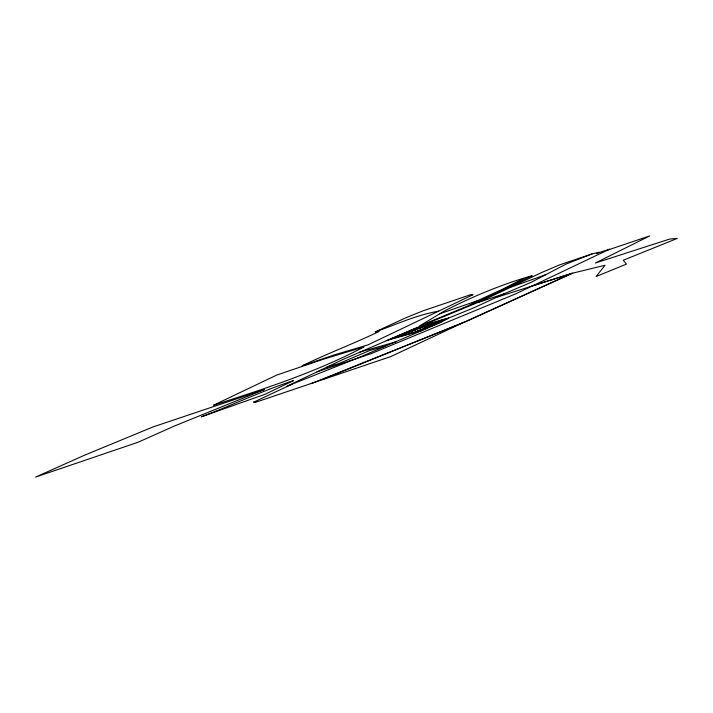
<?xml version="1.0" encoding="UTF-8"?>
<svg xmlns="http://www.w3.org/2000/svg" width="713" height="713" viewBox="0 0 713 713"><rect width="100%" height="100%" fill="white"/><g stroke="black" fill="none" stroke-linecap="round" stroke-linejoin="round"><path stroke-width="1.07" d="M439.778 313.8L419.485 325.993L478.441 301.546L532.174 275.681C501.337 284.442 471.748 296.884 443.236 311.581L439.778 313.8L477.63 300.636L503.235 288.89L523.752 278.418M477.63 300.636L469.724 305.226M434.306 324.968L438.406 322.722L411.802 329.994M428.388 326.278L417.132 331.09L424.413 329.032L435.67 324.228L424.449 327.392L441.329 320.182L448.611 318.123L440.714 322.454L358.202 357.819L286.831 386.286L342.891 359.477L422.283 325.315L448.602 318.123L474.626 307.472L504.109 293.809L531.114 282.339L566.291 263.979L591.995 253.944L599.268 252.215L596.736 253.418L609.642 249.131L515.74 293.836L371.099 353.666L316.937 371.874M510.766 287.241L478.664 302.267M438.691 311.135L472.986 294.71L470.723 294.656L422.836 310.913L405.742 317.811L375.083 331.991C396.045 324.477 416.526 315.003 438.691 311.135L367.979 344.86L333.31 355.19L302.062 365.876C327.374 353.488 353.835 343.648 379.173 331.42L378.576 331.117M607.574 250.111L649.659 235.941L595.328 263.035L669.525 239.105L677.35 238.4L623.278 260.245L626.486 264.113L596.077 276.528L605.07 265.254L571.773 273.382L464.252 322.151L390.608 356.643L255.7 402.248L253.757 402.123L292.063 384.2M400.073 336.384L402.275 335.44L392.302 338.256M420.75 327.543L410.75 330.44M411.722 333.096L424.208 329.246M431.73 325.333L448.611 318.123M423.344 325.03L476.4 303.052L504.109 293.809M322.864 379.334L464.252 322.151M311.305 383.567L466.953 321.126L572.753 273.141L531.951 286.073M545.659 274.728L509.875 287.562L541.63 272.535L559.625 264.871L591.995 253.944M497.585 297.018L571.773 273.382M327.017 367.079L339.201 363.452L369.637 350.529L385.109 346.197M396.17 341.785L359.824 352.088M419.681 327.107L426.962 325.048M435.696 322.588L442.978 320.529M414.048 329.513L421.33 327.454M430.073 324.985L437.354 322.936M408.424 331.91L415.706 329.861M386.294 340.591L422.417 330.395M253.757 402.123L255.7 402.248M264.363 389.53L173.803 426.267L138.099 442.247L35.65 477.059L84.785 455.099L153.17 426.882L264.363 389.53M441.579 321.51L421.953 330.208L390.047 339.21L414.128 329.005L441.579 321.51M231.582 396.58L213.552 405.216C264.844 388.737 316.216 372.115 364.031 346.892L323.265 359.245L276.573 375.145L231.582 396.58M293.587 380.59L265.129 394.253L201.244 416.838L205.219 415.331C234.702 404.066 263.658 390.305 293.587 380.59M425.304 324.7L402.8 334.317L410.082 332.267L432.586 322.65L425.304 324.7"/></g></svg>
